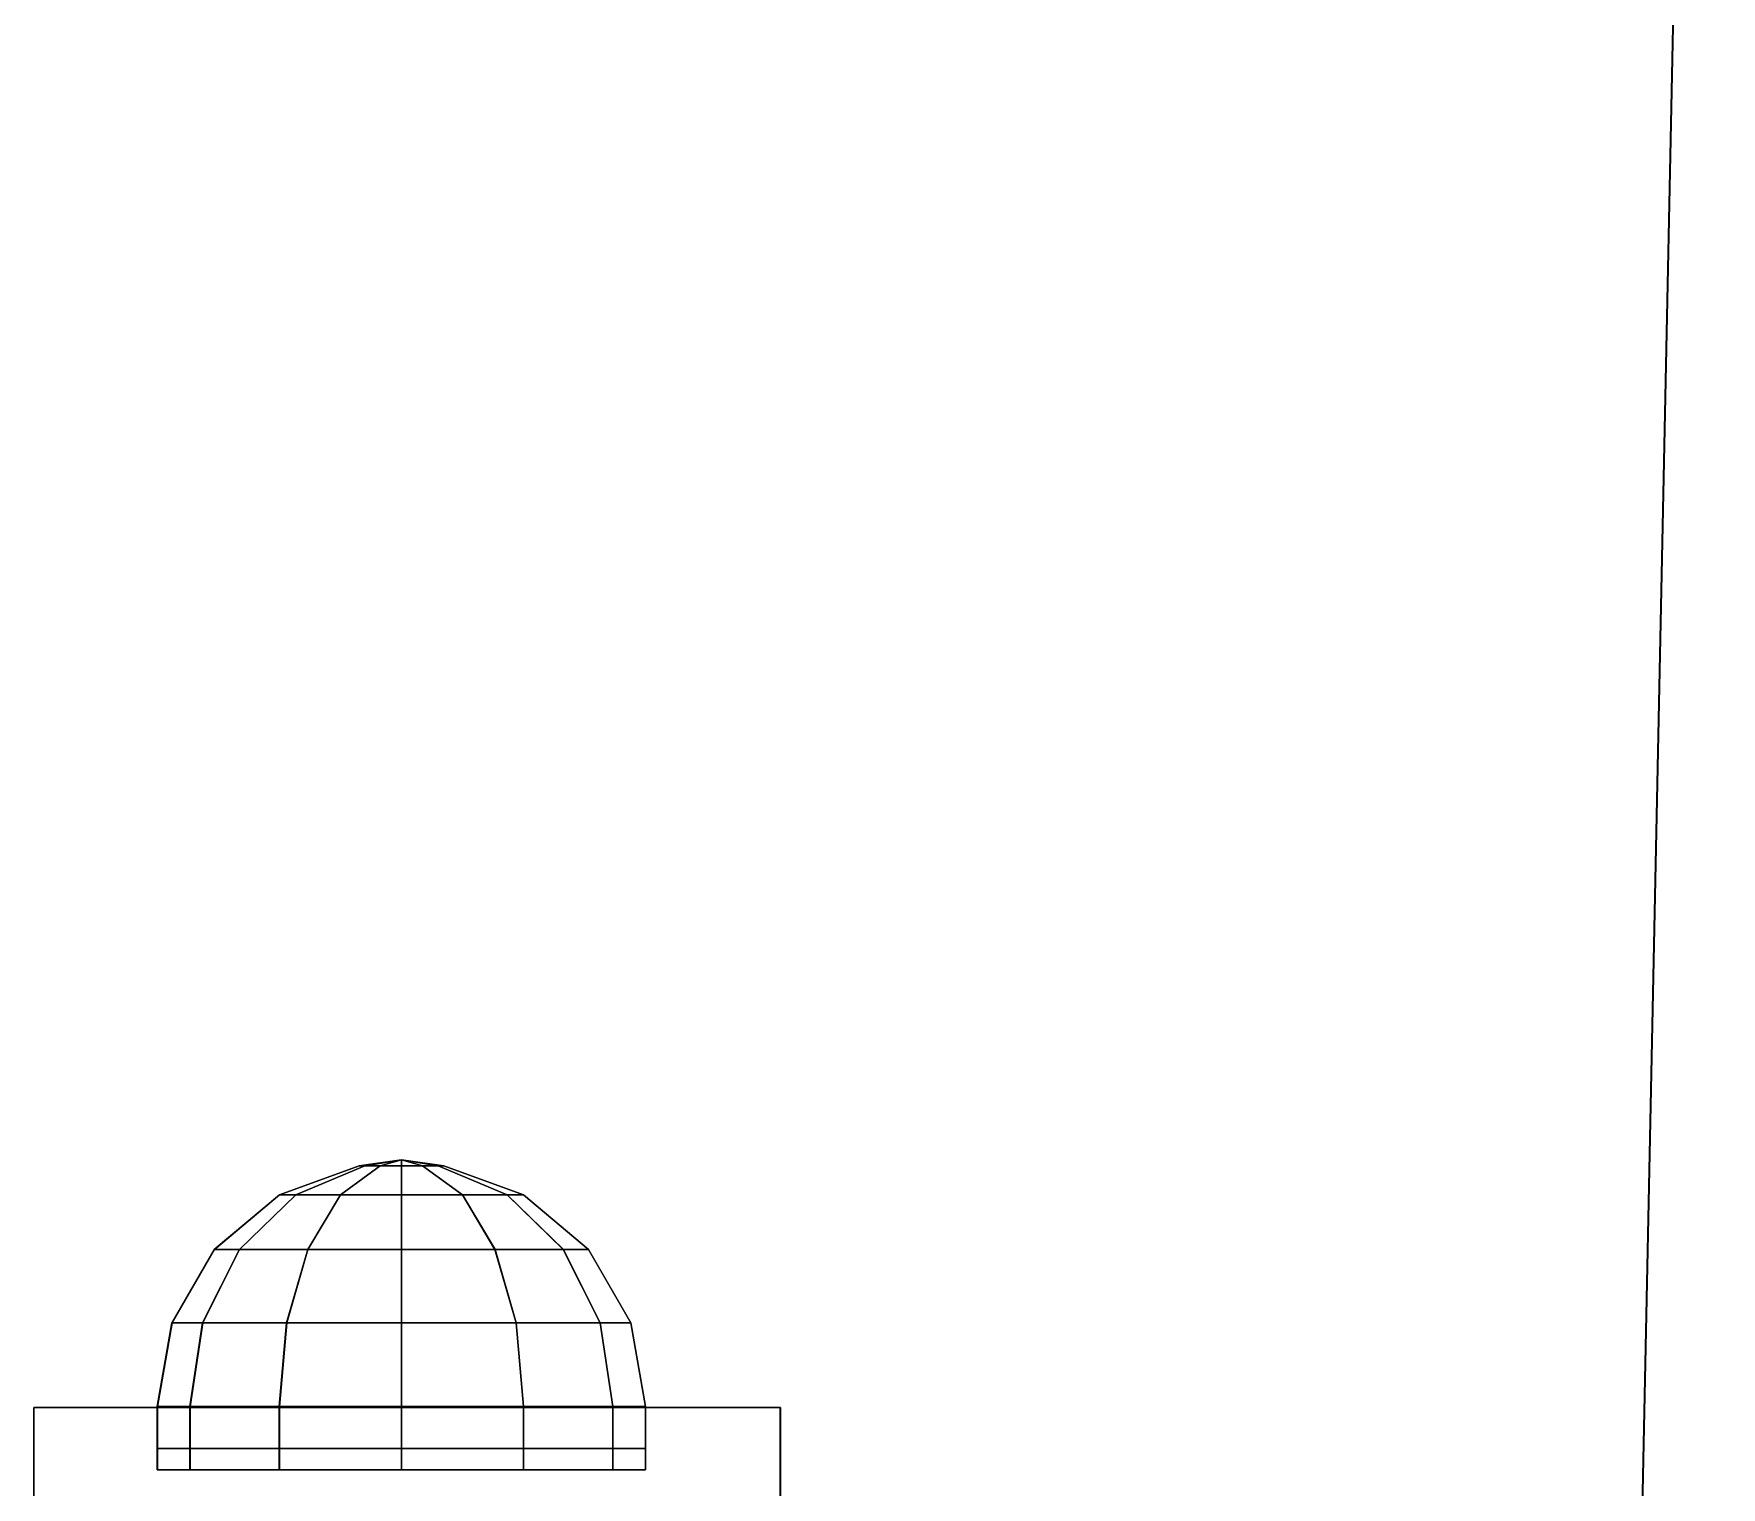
# Model space of a CAD drawing. Header units: metres. Extents: x -14.1 to 14.1, y -13.2 to 13.2.
# Drawn here: x -14.019 to -12.863, y -0.787 to 0.209 of the extents above; entities that cross this region are included whole.
import ezdxf

# ---------------------------------------------------------------- set-up
doc = ezdxf.new("R2010")
doc.units = ezdxf.units.M

msp = doc.modelspace()

# ---------------------------------------------------------------- linework, layer by layer
at = {"layer": 'balcrail', "color": 23}
for points in [[(-13.5078, -0.73239, 14.2724), (-13.5078, -0.73239, 13.7608), (-14.0194, -0.73239, 13.7609), (-14.0194, -0.73239, 14.2725)], [(-13.5078, -1.77199, 14.2724), (-13.5078, -0.73239, 14.2724), (-14.0194, -0.73239, 14.2725), (-14.0194, -1.77199, 14.2725)], [(-14.0194, -1.77199, 14.2725), (-14.0194, -0.73239, 14.2725), (-14.0194, -0.73239, 13.7609), (-14.0194, -1.77199, 13.7609)], [(-14.0194, -1.77199, 13.7609), (-14.0194, -0.73239, 13.7609), (-13.5078, -0.73239, 13.7608), (-13.5078, -1.77199, 13.7608)], [(-14.0193, -1.77199, 16.7053), (-14.0193, -0.73239, 16.7053), (-13.5077, -0.73239, 16.7053), (-13.5077, -1.77199, 16.7053)], [(-14.0193, -1.77199, 17.2169), (-14.0193, -0.73239, 17.2169), (-14.0193, -0.73239, 16.7053), (-14.0193, -1.77199, 16.7053)], [(-13.5077, -1.77199, 17.2169), (-13.5077, -0.73239, 17.2169), (-14.0193, -0.73239, 17.2169), (-14.0193, -1.77199, 17.2169)], [(-14.0193, -0.73239, 16.7053), (-14.0193, -0.73239, 17.2169), (-13.5077, -0.73239, 17.2169), (-13.5077, -0.73239, 16.7053)], [(-13.5078, -1.77199, 13.7608), (-13.5078, -0.73239, 13.7608), (-13.5078, -0.73239, 14.2724), (-13.5078, -1.77199, 14.2724)], [(-13.5077, -1.77199, 16.7053), (-13.5077, -0.73239, 16.7053), (-13.5077, -0.73239, 17.2169), (-13.5077, -1.77199, 17.2169)]]:
    msp.add_3dface(points, dxfattribs=at)
at = {"layer": 'mainroof', "color": 5}
for points in [[(-7.9901, 0.170937, 5.42433), (-7.9901, 0.170937, -2.08221), (-12.9287, -2.49911, -2.08221), (-12.9287, -2.49911, 5.42433)], [(-7.9901, 0.170937, -2.08221), (-7.9901, 0.170937, -9.58876), (-12.9287, -2.49911, -9.58876), (-12.9287, -2.49911, -2.08221)], [(-7.9901, 0.144013, -9.58876), (-12.9175, -2.5199, -9.58876), (-12.9287, -2.49911, -9.58876), (-7.9901, 0.170937, -9.58876)], [(-12.9287, -2.49911, 5.42433), (-12.9287, -2.49911, 12.9309), (-7.9901, 0.170937, 12.9309), (-7.9901, 0.170937, 5.42433)], [(-7.9901, 0.170937, 12.9309), (-12.9287, -2.49911, 12.9309), (-12.9175, -2.5199, 12.9309), (-7.9901, 0.144013, 12.9309)], [(-7.9901, 0.144013, -9.58429), (-12.9135, -2.5178, -9.58429), (-12.9175, -2.5199, -9.58876), (-7.9901, 0.144013, -9.58876)], [(-7.9901, 0.144013, 12.9309), (-12.9175, -2.5199, 12.9309), (-12.9135, -2.5178, 12.9264), (-7.9901, 0.144013, 12.9264)]]:
    msp.add_3dface(points, dxfattribs=at)
at = {"layer": 'railcap', "color": 31}
for points in [[(-13.7926, -0.566824, 16.9776), (-13.7674, -0.562709, 16.963), (-13.7965, -0.566824, 16.963)], [(-13.7965, -0.566824, 16.963), (-13.7674, -0.562709, 16.963), (-13.7926, -0.566824, 16.9485)], [(-13.7965, -0.566824, 14.0147), (-13.7675, -0.562709, 14.0147), (-13.7926, -0.566824, 14.0002)], [(-13.7926, -0.566824, 14.0293), (-13.7675, -0.562709, 14.0147), (-13.7965, -0.566824, 14.0147)], [(-13.7819, -0.566824, 16.9882), (-13.7674, -0.562709, 16.963), (-13.7926, -0.566824, 16.9776)], [(-13.7926, -0.566824, 16.9485), (-13.7674, -0.562709, 16.963), (-13.7819, -0.566824, 16.9379)], [(-13.7926, -0.566824, 14.0002), (-13.7675, -0.562709, 14.0147), (-13.782, -0.566824, 13.9896)], [(-13.782, -0.566824, 14.0399), (-13.7675, -0.562709, 14.0147), (-13.7926, -0.566824, 14.0293)], [(-13.782, -0.566824, 13.9896), (-13.7675, -0.562709, 14.0147), (-13.7675, -0.566824, 13.9857)], [(-13.7675, -0.566824, 14.0438), (-13.7675, -0.562709, 14.0147), (-13.782, -0.566824, 14.0399)], [(-13.7674, -0.566824, 16.9921), (-13.7674, -0.562709, 16.963), (-13.7819, -0.566824, 16.9882)], [(-13.7819, -0.566824, 16.9379), (-13.7674, -0.562709, 16.963), (-13.7674, -0.566824, 16.934)], [(-13.7675, -0.566824, 13.9857), (-13.7675, -0.562709, 14.0147), (-13.753, -0.566824, 13.9896)], [(-13.753, -0.566824, 13.9896), (-13.7675, -0.562709, 14.0147), (-13.7423, -0.566824, 14.0002)], [(-13.7423, -0.566824, 14.0002), (-13.7675, -0.562709, 14.0147), (-13.7384, -0.566824, 14.0147)], [(-13.7529, -0.566824, 14.0399), (-13.7675, -0.562709, 14.0147), (-13.7675, -0.566824, 14.0438)], [(-13.7423, -0.566824, 14.0293), (-13.7675, -0.562709, 14.0147), (-13.7529, -0.566824, 14.0399)], [(-13.7384, -0.566824, 14.0147), (-13.7675, -0.562709, 14.0147), (-13.7423, -0.566824, 14.0293)], [(-13.7529, -0.566824, 16.9882), (-13.7674, -0.562709, 16.963), (-13.7674, -0.566824, 16.9921)], [(-13.7422, -0.566824, 16.9776), (-13.7674, -0.562709, 16.963), (-13.7529, -0.566824, 16.9882)], [(-13.7383, -0.566824, 16.963), (-13.7674, -0.562709, 16.963), (-13.7422, -0.566824, 16.9776)], [(-13.7422, -0.566824, 16.9485), (-13.7674, -0.562709, 16.963), (-13.7383, -0.566824, 16.963)], [(-13.7529, -0.566824, 16.9379), (-13.7674, -0.562709, 16.963), (-13.7422, -0.566824, 16.9485)], [(-13.7674, -0.566824, 16.934), (-13.7674, -0.562709, 16.963), (-13.7529, -0.566824, 16.9379)], [(-13.7965, -0.566824, 16.963), (-13.8511, -0.586681, 16.963), (-13.8399, -0.586681, 17.0049), (-13.7926, -0.566824, 16.9776)], [(-13.7926, -0.566824, 16.9485), (-13.8398, -0.586681, 16.9212), (-13.8511, -0.586681, 16.963), (-13.7965, -0.566824, 16.963)], [(-13.7965, -0.566824, 14.0147), (-13.8511, -0.586681, 14.0147), (-13.8399, -0.586681, 14.0566), (-13.7926, -0.566824, 14.0293)], [(-13.7926, -0.566824, 14.0002), (-13.8399, -0.586681, 13.9729), (-13.8511, -0.586681, 14.0147), (-13.7965, -0.566824, 14.0147)], [(-13.7926, -0.566824, 16.9776), (-13.8399, -0.586681, 17.0049), (-13.8092, -0.586681, 17.0355), (-13.7819, -0.566824, 16.9882)], [(-13.7926, -0.566824, 14.0293), (-13.8399, -0.586681, 14.0566), (-13.8093, -0.586681, 14.0872), (-13.782, -0.566824, 14.0399)], [(-13.782, -0.566824, 13.9896), (-13.8093, -0.586681, 13.9423), (-13.8399, -0.586681, 13.9729), (-13.7926, -0.566824, 14.0002)], [(-13.7819, -0.566824, 16.9379), (-13.8092, -0.586681, 16.8906), (-13.8398, -0.586681, 16.9212), (-13.7926, -0.566824, 16.9485)], [(-13.782, -0.566824, 14.0399), (-13.8093, -0.586681, 14.0872), (-13.7675, -0.586681, 14.0984), (-13.7675, -0.566824, 14.0438)], [(-13.7675, -0.566824, 13.9857), (-13.7675, -0.586681, 13.9311), (-13.8093, -0.586681, 13.9423), (-13.782, -0.566824, 13.9896)], [(-13.7674, -0.566824, 16.934), (-13.7674, -0.586681, 16.8794), (-13.8092, -0.586681, 16.8906), (-13.7819, -0.566824, 16.9379)], [(-13.7819, -0.566824, 16.9882), (-13.8092, -0.586681, 17.0355), (-13.7674, -0.586681, 17.0467), (-13.7674, -0.566824, 16.9921)], [(-13.7675, -0.566824, 14.0438), (-13.7675, -0.586681, 14.0984), (-13.7256, -0.586681, 14.0872), (-13.7529, -0.566824, 14.0399)], [(-13.753, -0.566824, 13.9896), (-13.7257, -0.586681, 13.9423), (-13.7675, -0.586681, 13.9311), (-13.7675, -0.566824, 13.9857)], [(-13.7529, -0.566824, 16.9379), (-13.7256, -0.586681, 16.8906), (-13.7674, -0.586681, 16.8794), (-13.7674, -0.566824, 16.934)], [(-13.7674, -0.566824, 16.9921), (-13.7674, -0.586681, 17.0467), (-13.7256, -0.586681, 17.0355), (-13.7529, -0.566824, 16.9882)], [(-13.7423, -0.566824, 14.0002), (-13.695, -0.586681, 13.9729), (-13.7257, -0.586681, 13.9423), (-13.753, -0.566824, 13.9896)], [(-13.7422, -0.566824, 16.9485), (-13.6949, -0.586681, 16.9212), (-13.7256, -0.586681, 16.8906), (-13.7529, -0.566824, 16.9379)], [(-13.7529, -0.566824, 16.9882), (-13.7256, -0.586681, 17.0355), (-13.695, -0.586681, 17.0049), (-13.7422, -0.566824, 16.9776)], [(-13.7529, -0.566824, 14.0399), (-13.7256, -0.586681, 14.0872), (-13.695, -0.586681, 14.0566), (-13.7423, -0.566824, 14.0293)], [(-13.7384, -0.566824, 14.0147), (-13.6838, -0.586681, 14.0147), (-13.695, -0.586681, 13.9729), (-13.7423, -0.566824, 14.0002)], [(-13.7423, -0.566824, 14.0293), (-13.695, -0.586681, 14.0566), (-13.6838, -0.586681, 14.0147), (-13.7384, -0.566824, 14.0147)], [(-13.7383, -0.566824, 16.963), (-13.6837, -0.586681, 16.963), (-13.6949, -0.586681, 16.9212), (-13.7422, -0.566824, 16.9485)], [(-13.7422, -0.566824, 16.9776), (-13.695, -0.586681, 17.0049), (-13.6837, -0.586681, 16.963), (-13.7383, -0.566824, 16.963)], [(-13.8511, -0.586681, 14.0147), (-13.8957, -0.624025, 14.0148), (-13.8785, -0.624025, 14.0788), (-13.8399, -0.586681, 14.0566)], [(-13.8399, -0.586681, 13.9729), (-13.8785, -0.624025, 13.9507), (-13.8957, -0.624025, 14.0148), (-13.8511, -0.586681, 14.0147)], [(-13.8511, -0.586681, 16.963), (-13.8956, -0.624025, 16.963), (-13.8784, -0.624025, 17.0271), (-13.8399, -0.586681, 17.0049)], [(-13.8398, -0.586681, 16.9212), (-13.8784, -0.624025, 16.8989), (-13.8956, -0.624025, 16.963), (-13.8511, -0.586681, 16.963)], [(-13.8399, -0.586681, 14.0566), (-13.8785, -0.624025, 14.0788), (-13.8316, -0.624025, 14.1258), (-13.8093, -0.586681, 14.0872)], [(-13.8093, -0.586681, 13.9423), (-13.8316, -0.624025, 13.9037), (-13.8785, -0.624025, 13.9507), (-13.8399, -0.586681, 13.9729)], [(-13.8092, -0.586681, 16.8906), (-13.8315, -0.624025, 16.852), (-13.8784, -0.624025, 16.8989), (-13.8398, -0.586681, 16.9212)], [(-13.8399, -0.586681, 17.0049), (-13.8784, -0.624025, 17.0271), (-13.8315, -0.624025, 17.074), (-13.8092, -0.586681, 17.0355)], [(-13.8093, -0.586681, 14.0872), (-13.8316, -0.624025, 14.1258), (-13.7675, -0.624025, 14.1429), (-13.7675, -0.586681, 14.0984)], [(-13.7675, -0.586681, 13.9311), (-13.7675, -0.624025, 13.8866), (-13.8316, -0.624025, 13.9037), (-13.8093, -0.586681, 13.9423)], [(-13.7674, -0.586681, 16.8794), (-13.7674, -0.624025, 16.8349), (-13.8315, -0.624025, 16.852), (-13.8092, -0.586681, 16.8906)], [(-13.8092, -0.586681, 17.0355), (-13.8315, -0.624025, 17.074), (-13.7674, -0.624025, 17.0912), (-13.7674, -0.586681, 17.0467)], [(-13.7675, -0.586681, 14.0984), (-13.7675, -0.624025, 14.1429), (-13.7034, -0.624025, 14.1257), (-13.7256, -0.586681, 14.0872)], [(-13.7257, -0.586681, 13.9423), (-13.7034, -0.624025, 13.9037), (-13.7675, -0.624025, 13.8866), (-13.7675, -0.586681, 13.9311)], [(-13.7256, -0.586681, 16.8906), (-13.7033, -0.624025, 16.852), (-13.7674, -0.624025, 16.8349), (-13.7674, -0.586681, 16.8794)], [(-13.7674, -0.586681, 17.0467), (-13.7674, -0.624025, 17.0912), (-13.7033, -0.624025, 17.074), (-13.7256, -0.586681, 17.0355)], [(-13.695, -0.586681, 13.9729), (-13.6565, -0.624025, 13.9506), (-13.7034, -0.624025, 13.9037), (-13.7257, -0.586681, 13.9423)], [(-13.6949, -0.586681, 16.9212), (-13.6564, -0.624025, 16.8989), (-13.7033, -0.624025, 16.852), (-13.7256, -0.586681, 16.8906)], [(-13.7256, -0.586681, 17.0355), (-13.7033, -0.624025, 17.074), (-13.6564, -0.624025, 17.0271), (-13.695, -0.586681, 17.0049)], [(-13.7256, -0.586681, 14.0872), (-13.7034, -0.624025, 14.1257), (-13.6565, -0.624025, 14.0788), (-13.695, -0.586681, 14.0566)], [(-13.695, -0.586681, 17.0049), (-13.6564, -0.624025, 17.0271), (-13.6392, -0.624025, 16.963), (-13.6837, -0.586681, 16.963)], [(-13.6838, -0.586681, 14.0147), (-13.6393, -0.624025, 14.0147), (-13.6565, -0.624025, 13.9506), (-13.695, -0.586681, 13.9729)], [(-13.695, -0.586681, 14.0566), (-13.6565, -0.624025, 14.0788), (-13.6393, -0.624025, 14.0147), (-13.6838, -0.586681, 14.0147)], [(-13.6837, -0.586681, 16.963), (-13.6392, -0.624025, 16.963), (-13.6564, -0.624025, 16.8989), (-13.6949, -0.586681, 16.9212)], [(-13.8957, -0.624025, 14.0148), (-13.9247, -0.674384, 14.0148), (-13.9036, -0.674384, 14.0934), (-13.8785, -0.624025, 14.0788)], [(-13.8785, -0.624025, 13.9507), (-13.9037, -0.674384, 13.9361), (-13.9247, -0.674384, 14.0148), (-13.8957, -0.624025, 14.0148)], [(-13.8956, -0.624025, 16.963), (-13.9246, -0.674384, 16.963), (-13.9036, -0.674384, 17.0416), (-13.8784, -0.624025, 17.0271)], [(-13.8784, -0.624025, 16.8989), (-13.9036, -0.674384, 16.8844), (-13.9246, -0.674384, 16.963), (-13.8956, -0.624025, 16.963)], [(-13.8316, -0.624025, 13.9037), (-13.8461, -0.674384, 13.8786), (-13.9037, -0.674384, 13.9361), (-13.8785, -0.624025, 13.9507)], [(-13.8784, -0.624025, 17.0271), (-13.9036, -0.674384, 17.0416), (-13.846, -0.674384, 17.0992), (-13.8315, -0.624025, 17.074)], [(-13.8315, -0.624025, 16.852), (-13.846, -0.674384, 16.8269), (-13.9036, -0.674384, 16.8844), (-13.8784, -0.624025, 16.8989)], [(-13.8785, -0.624025, 14.0788), (-13.9036, -0.674384, 14.0934), (-13.8461, -0.674384, 14.1509), (-13.8316, -0.624025, 14.1258)], [(-13.8316, -0.624025, 14.1258), (-13.8461, -0.674384, 14.1509), (-13.7675, -0.674384, 14.172), (-13.7675, -0.624025, 14.1429)], [(-13.7675, -0.624025, 13.8866), (-13.7675, -0.674384, 13.8575), (-13.8461, -0.674384, 13.8786), (-13.8316, -0.624025, 13.9037)], [(-13.8315, -0.624025, 17.074), (-13.846, -0.674384, 17.0992), (-13.7674, -0.674384, 17.1203), (-13.7674, -0.624025, 17.0912)], [(-13.7674, -0.624025, 16.8349), (-13.7674, -0.674384, 16.8058), (-13.846, -0.674384, 16.8269), (-13.8315, -0.624025, 16.852)], [(-13.7675, -0.624025, 14.1429), (-13.7675, -0.674384, 14.172), (-13.6888, -0.674384, 14.1509), (-13.7034, -0.624025, 14.1257)], [(-13.7034, -0.624025, 13.9037), (-13.6889, -0.674384, 13.8786), (-13.7675, -0.674384, 13.8575), (-13.7675, -0.624025, 13.8866)], [(-13.7674, -0.624025, 17.0912), (-13.7674, -0.674384, 17.1203), (-13.6888, -0.674384, 17.0992), (-13.7033, -0.624025, 17.074)], [(-13.7033, -0.624025, 16.852), (-13.6888, -0.674384, 16.8269), (-13.7674, -0.674384, 16.8058), (-13.7674, -0.624025, 16.8349)], [(-13.7034, -0.624025, 14.1257), (-13.6888, -0.674384, 14.1509), (-13.6313, -0.674384, 14.0933), (-13.6565, -0.624025, 14.0788)], [(-13.6565, -0.624025, 13.9506), (-13.6313, -0.674384, 13.9361), (-13.6889, -0.674384, 13.8786), (-13.7034, -0.624025, 13.9037)], [(-13.7033, -0.624025, 17.074), (-13.6888, -0.674384, 17.0992), (-13.6312, -0.674384, 17.0416), (-13.6564, -0.624025, 17.0271)], [(-13.6564, -0.624025, 16.8989), (-13.6312, -0.674384, 16.8844), (-13.6888, -0.674384, 16.8269), (-13.7033, -0.624025, 16.852)], [(-13.6393, -0.624025, 14.0147), (-13.6102, -0.674384, 14.0147), (-13.6313, -0.674384, 13.9361), (-13.6565, -0.624025, 13.9506)], [(-13.6565, -0.624025, 14.0788), (-13.6313, -0.674384, 14.0933), (-13.6102, -0.674384, 14.0147), (-13.6393, -0.624025, 14.0147)], [(-13.6392, -0.624025, 16.963), (-13.6102, -0.674384, 16.963), (-13.6312, -0.674384, 16.8844), (-13.6564, -0.624025, 16.8989)], [(-13.6564, -0.624025, 17.0271), (-13.6312, -0.674384, 17.0416), (-13.6102, -0.674384, 16.963), (-13.6392, -0.624025, 16.963)], [(-13.9247, -0.674384, 14.0148), (-13.9348, -0.731586, 14.0148), (-13.9124, -0.731586, 14.0984), (-13.9036, -0.674384, 14.0934)], [(-13.9037, -0.674384, 13.9361), (-13.9124, -0.731586, 13.9311), (-13.9348, -0.731586, 14.0148), (-13.9247, -0.674384, 14.0148)], [(-13.9246, -0.674384, 16.963), (-13.9347, -0.731586, 16.963), (-13.9123, -0.731586, 17.0467), (-13.9036, -0.674384, 17.0416)], [(-13.9036, -0.674384, 16.8844), (-13.9123, -0.731586, 16.8794), (-13.9347, -0.731586, 16.963), (-13.9246, -0.674384, 16.963)], [(-13.9036, -0.674384, 14.0934), (-13.9124, -0.731586, 14.0984), (-13.8511, -0.731586, 14.1597), (-13.8461, -0.674384, 14.1509)], [(-13.8461, -0.674384, 13.8786), (-13.8512, -0.731586, 13.8698), (-13.9124, -0.731586, 13.9311), (-13.9037, -0.674384, 13.9361)], [(-13.9036, -0.674384, 17.0416), (-13.9123, -0.731586, 17.0467), (-13.8511, -0.731586, 17.1079), (-13.846, -0.674384, 17.0992)], [(-13.846, -0.674384, 16.8269), (-13.851, -0.731586, 16.8181), (-13.9123, -0.731586, 16.8794), (-13.9036, -0.674384, 16.8844)], [(-13.7675, -0.674384, 13.8575), (-13.7675, -0.731586, 13.8474), (-13.8512, -0.731586, 13.8698), (-13.8461, -0.674384, 13.8786)], [(-13.846, -0.674384, 17.0992), (-13.8511, -0.731586, 17.1079), (-13.7674, -0.731586, 17.1303), (-13.7674, -0.674384, 17.1203)], [(-13.8461, -0.674384, 14.1509), (-13.8511, -0.731586, 14.1597), (-13.7675, -0.731586, 14.1821), (-13.7675, -0.674384, 14.172)], [(-13.7674, -0.674384, 16.8058), (-13.7674, -0.731586, 16.7957), (-13.851, -0.731586, 16.8181), (-13.846, -0.674384, 16.8269)], [(-13.7675, -0.674384, 14.172), (-13.7675, -0.731586, 14.1821), (-13.6838, -0.731586, 14.1596), (-13.6888, -0.674384, 14.1509)], [(-13.6889, -0.674384, 13.8786), (-13.6838, -0.731586, 13.8698), (-13.7675, -0.731586, 13.8474), (-13.7675, -0.674384, 13.8575)], [(-13.7674, -0.674384, 17.1203), (-13.7674, -0.731586, 17.1303), (-13.6838, -0.731586, 17.1079), (-13.6888, -0.674384, 17.0992)], [(-13.6888, -0.674384, 16.8269), (-13.6837, -0.731586, 16.8181), (-13.7674, -0.731586, 16.7957), (-13.7674, -0.674384, 16.8058)], [(-13.6313, -0.674384, 13.9361), (-13.6226, -0.731586, 13.9311), (-13.6838, -0.731586, 13.8698), (-13.6889, -0.674384, 13.8786)], [(-13.6888, -0.674384, 17.0992), (-13.6838, -0.731586, 17.1079), (-13.6225, -0.731586, 17.0467), (-13.6312, -0.674384, 17.0416)], [(-13.6312, -0.674384, 16.8844), (-13.6225, -0.731586, 16.8794), (-13.6837, -0.731586, 16.8181), (-13.6888, -0.674384, 16.8269)], [(-13.6888, -0.674384, 14.1509), (-13.6838, -0.731586, 14.1596), (-13.6226, -0.731586, 14.0984), (-13.6313, -0.674384, 14.0933)], [(-13.6102, -0.674384, 14.0147), (-13.6002, -0.731586, 14.0147), (-13.6226, -0.731586, 13.9311), (-13.6313, -0.674384, 13.9361)], [(-13.6313, -0.674384, 14.0933), (-13.6226, -0.731586, 14.0984), (-13.6002, -0.731586, 14.0147), (-13.6102, -0.674384, 14.0147)], [(-13.6102, -0.674384, 16.963), (-13.6001, -0.731586, 16.963), (-13.6225, -0.731586, 16.8794), (-13.6312, -0.674384, 16.8844)], [(-13.6312, -0.674384, 17.0416), (-13.6225, -0.731586, 17.0467), (-13.6001, -0.731586, 16.963), (-13.6102, -0.674384, 16.963)], [(-13.9348, -0.731586, 14.0148), (-13.9348, -0.760567, 14.0148), (-13.9124, -0.760567, 14.0984), (-13.9124, -0.731586, 14.0984)], [(-13.9124, -0.731586, 13.9311), (-13.9124, -0.760567, 13.9311), (-13.9348, -0.760567, 14.0148), (-13.9348, -0.731586, 14.0148)], [(-13.9347, -0.731586, 16.963), (-13.9347, -0.760567, 16.963), (-13.9123, -0.760567, 17.0467), (-13.9123, -0.731586, 17.0467)], [(-13.9123, -0.731586, 16.8794), (-13.9123, -0.760567, 16.8794), (-13.9347, -0.760567, 16.963), (-13.9347, -0.731586, 16.963)], [(-13.9124, -0.731586, 14.0984), (-13.9124, -0.760567, 14.0984), (-13.8511, -0.760567, 14.1597), (-13.8511, -0.731586, 14.1597)], [(-13.8512, -0.731586, 13.8698), (-13.8512, -0.760567, 13.8698), (-13.9124, -0.760567, 13.9311), (-13.9124, -0.731586, 13.9311)], [(-13.9123, -0.731586, 17.0467), (-13.9123, -0.760567, 17.0467), (-13.8511, -0.760567, 17.1079), (-13.8511, -0.731586, 17.1079)], [(-13.851, -0.731586, 16.8181), (-13.851, -0.760567, 16.8181), (-13.9123, -0.760567, 16.8794), (-13.9123, -0.731586, 16.8794)], [(-13.7675, -0.731586, 13.8474), (-13.7675, -0.760567, 13.8474), (-13.8512, -0.760567, 13.8698), (-13.8512, -0.731586, 13.8698)], [(-13.8511, -0.731586, 17.1079), (-13.8511, -0.760567, 17.1079), (-13.7674, -0.760567, 17.1303), (-13.7674, -0.731586, 17.1303)], [(-13.8511, -0.731586, 14.1597), (-13.8511, -0.760567, 14.1597), (-13.7675, -0.760567, 14.1821), (-13.7675, -0.731586, 14.1821)], [(-13.7674, -0.731586, 16.7957), (-13.7674, -0.760567, 16.7957), (-13.851, -0.760567, 16.8181), (-13.851, -0.731586, 16.8181)], [(-13.7675, -0.731586, 14.1821), (-13.7675, -0.760567, 14.1821), (-13.6838, -0.760567, 14.1596), (-13.6838, -0.731586, 14.1596)], [(-13.6838, -0.731586, 13.8698), (-13.6838, -0.760567, 13.8698), (-13.7675, -0.760567, 13.8474), (-13.7675, -0.731586, 13.8474)], [(-13.7674, -0.731586, 17.1303), (-13.7674, -0.760567, 17.1303), (-13.6838, -0.760567, 17.1079), (-13.6838, -0.731586, 17.1079)], [(-13.6837, -0.731586, 16.8181), (-13.6837, -0.760567, 16.8181), (-13.7674, -0.760567, 16.7957), (-13.7674, -0.731586, 16.7957)], [(-13.6838, -0.731586, 17.1079), (-13.6838, -0.760567, 17.1079), (-13.6225, -0.760567, 17.0467), (-13.6225, -0.731586, 17.0467)], [(-13.6838, -0.731586, 14.1596), (-13.6838, -0.760567, 14.1596), (-13.6226, -0.760567, 14.0984), (-13.6226, -0.731586, 14.0984)], [(-13.6226, -0.731586, 13.9311), (-13.6226, -0.760567, 13.9311), (-13.6838, -0.760567, 13.8698), (-13.6838, -0.731586, 13.8698)], [(-13.6225, -0.731586, 16.8794), (-13.6225, -0.760567, 16.8794), (-13.6837, -0.760567, 16.8181), (-13.6837, -0.731586, 16.8181)], [(-13.6002, -0.731586, 14.0147), (-13.6002, -0.760567, 14.0147), (-13.6226, -0.760567, 13.9311), (-13.6226, -0.731586, 13.9311)], [(-13.6226, -0.731586, 14.0984), (-13.6226, -0.760567, 14.0984), (-13.6002, -0.760567, 14.0147), (-13.6002, -0.731586, 14.0147)], [(-13.6001, -0.731586, 16.963), (-13.6001, -0.760567, 16.963), (-13.6225, -0.760567, 16.8794), (-13.6225, -0.731586, 16.8794)], [(-13.6225, -0.731586, 17.0467), (-13.6225, -0.760567, 17.0467), (-13.6001, -0.760567, 16.963), (-13.6001, -0.731586, 16.963)], [(-13.9348, -0.775057, 14.0148), (-13.9124, -0.775057, 14.0984), (-13.9124, -0.760567, 14.0984), (-13.9348, -0.760567, 14.0148)], [(-13.9124, -0.775057, 13.9311), (-13.9348, -0.775057, 14.0148), (-13.9348, -0.760567, 14.0148), (-13.9124, -0.760567, 13.9311)], [(-13.9123, -0.760567, 17.0467), (-13.9347, -0.760567, 16.963), (-13.9347, -0.775057, 16.963), (-13.9123, -0.775057, 17.0467)], [(-13.9347, -0.760567, 16.963), (-13.9123, -0.760567, 16.8794), (-13.9123, -0.775057, 16.8794), (-13.9347, -0.775057, 16.963)], [(-13.9124, -0.775057, 14.0984), (-13.8511, -0.775057, 14.1597), (-13.8511, -0.760567, 14.1597), (-13.9124, -0.760567, 14.0984)], [(-13.8512, -0.775057, 13.8698), (-13.9124, -0.775057, 13.9311), (-13.9124, -0.760567, 13.9311), (-13.8512, -0.760567, 13.8698)], [(-13.8511, -0.760567, 17.1079), (-13.9123, -0.760567, 17.0467), (-13.9123, -0.775057, 17.0467), (-13.8511, -0.775057, 17.1079)], [(-13.9123, -0.760567, 16.8794), (-13.851, -0.760567, 16.8181), (-13.851, -0.775057, 16.8181), (-13.9123, -0.775057, 16.8794)], [(-13.7675, -0.775057, 13.8474), (-13.8512, -0.775057, 13.8698), (-13.8512, -0.760567, 13.8698), (-13.7675, -0.760567, 13.8474)], [(-13.7674, -0.760567, 17.1303), (-13.8511, -0.760567, 17.1079), (-13.8511, -0.775057, 17.1079), (-13.7674, -0.775057, 17.1303)], [(-13.8511, -0.775057, 14.1597), (-13.7675, -0.775057, 14.1821), (-13.7675, -0.760567, 14.1821), (-13.8511, -0.760567, 14.1597)], [(-13.851, -0.760567, 16.8181), (-13.7674, -0.760567, 16.7957), (-13.7674, -0.775057, 16.7957), (-13.851, -0.775057, 16.8181)], [(-13.7675, -0.775057, 14.1821), (-13.6838, -0.775057, 14.1596), (-13.6838, -0.760567, 14.1596), (-13.7675, -0.760567, 14.1821)], [(-13.6838, -0.775057, 13.8698), (-13.7675, -0.775057, 13.8474), (-13.7675, -0.760567, 13.8474), (-13.6838, -0.760567, 13.8698)], [(-13.6838, -0.760567, 17.1079), (-13.7674, -0.760567, 17.1303), (-13.7674, -0.775057, 17.1303), (-13.6838, -0.775057, 17.1079)], [(-13.7674, -0.760567, 16.7957), (-13.6837, -0.760567, 16.8181), (-13.6837, -0.775057, 16.8181), (-13.7674, -0.775057, 16.7957)], [(-13.6225, -0.760567, 17.0467), (-13.6838, -0.760567, 17.1079), (-13.6838, -0.775057, 17.1079), (-13.6225, -0.775057, 17.0467)], [(-13.6838, -0.775057, 14.1596), (-13.6226, -0.775057, 14.0984), (-13.6226, -0.760567, 14.0984), (-13.6838, -0.760567, 14.1596)], [(-13.6226, -0.775057, 13.9311), (-13.6838, -0.775057, 13.8698), (-13.6838, -0.760567, 13.8698), (-13.6226, -0.760567, 13.9311)], [(-13.6837, -0.760567, 16.8181), (-13.6225, -0.760567, 16.8794), (-13.6225, -0.775057, 16.8794), (-13.6837, -0.775057, 16.8181)], [(-13.6002, -0.775057, 14.0147), (-13.6226, -0.775057, 13.9311), (-13.6226, -0.760567, 13.9311), (-13.6002, -0.760567, 14.0147)], [(-13.6226, -0.775057, 14.0984), (-13.6002, -0.775057, 14.0147), (-13.6002, -0.760567, 14.0147), (-13.6226, -0.760567, 14.0984)], [(-13.6225, -0.760567, 16.8794), (-13.6001, -0.760567, 16.963), (-13.6001, -0.775057, 16.963), (-13.6225, -0.775057, 16.8794)], [(-13.6001, -0.760567, 16.963), (-13.6225, -0.760567, 17.0467), (-13.6225, -0.775057, 17.0467), (-13.6001, -0.775057, 16.963)], [(-13.9116, -0.775057, 14.0148), (-13.8923, -0.775057, 14.0868), (-13.9124, -0.775057, 14.0984), (-13.9348, -0.775057, 14.0148)], [(-13.8923, -0.775057, 13.9427), (-13.9116, -0.775057, 14.0148), (-13.9348, -0.775057, 14.0148), (-13.9124, -0.775057, 13.9311)], [(-13.9123, -0.775057, 17.0467), (-13.9347, -0.775057, 16.963), (-13.9116, -0.775057, 16.963), (-13.8923, -0.775057, 17.0351)], [(-13.9347, -0.775057, 16.963), (-13.9123, -0.775057, 16.8794), (-13.8922, -0.775057, 16.8909), (-13.9116, -0.775057, 16.963)], [(-13.8923, -0.775057, 14.0868), (-13.8395, -0.775057, 14.1396), (-13.8511, -0.775057, 14.1597), (-13.9124, -0.775057, 14.0984)], [(-13.8396, -0.775057, 13.8899), (-13.8923, -0.775057, 13.9427), (-13.9124, -0.775057, 13.9311), (-13.8512, -0.775057, 13.8698)], [(-13.8511, -0.775057, 17.1079), (-13.9123, -0.775057, 17.0467), (-13.8923, -0.775057, 17.0351), (-13.8395, -0.775057, 17.0879)], [(-13.9123, -0.775057, 16.8794), (-13.851, -0.775057, 16.8181), (-13.8395, -0.775057, 16.8382), (-13.8922, -0.775057, 16.8909)], [(-13.9116, -0.775057, 16.963), (-13.7674, -0.775057, 16.963), (-13.8923, -0.775057, 17.0351)], [(-13.8922, -0.775057, 16.8909), (-13.7674, -0.775057, 16.963), (-13.9116, -0.775057, 16.963)], [(-13.9116, -0.775057, 14.0148), (-13.7675, -0.775057, 14.0147), (-13.8923, -0.775057, 14.0868)], [(-13.8923, -0.775057, 13.9427), (-13.7675, -0.775057, 14.0147), (-13.9116, -0.775057, 14.0148)], [(-13.8923, -0.775057, 17.0351), (-13.7674, -0.775057, 16.963), (-13.8395, -0.775057, 17.0879)], [(-13.8923, -0.775057, 14.0868), (-13.7675, -0.775057, 14.0147), (-13.8395, -0.775057, 14.1396)], [(-13.8396, -0.775057, 13.8899), (-13.7675, -0.775057, 14.0147), (-13.8923, -0.775057, 13.9427)], [(-13.8395, -0.775057, 16.8382), (-13.7674, -0.775057, 16.963), (-13.8922, -0.775057, 16.8909)], [(-13.7675, -0.775057, 13.8706), (-13.8396, -0.775057, 13.8899), (-13.8512, -0.775057, 13.8698), (-13.7675, -0.775057, 13.8474)], [(-13.7674, -0.775057, 17.1303), (-13.8511, -0.775057, 17.1079), (-13.8395, -0.775057, 17.0879), (-13.7674, -0.775057, 17.1072)], [(-13.8395, -0.775057, 14.1396), (-13.7675, -0.775057, 14.1589), (-13.7675, -0.775057, 14.1821), (-13.8511, -0.775057, 14.1597)], [(-13.851, -0.775057, 16.8181), (-13.7674, -0.775057, 16.7957), (-13.7674, -0.775057, 16.8189), (-13.8395, -0.775057, 16.8382)], [(-13.7675, -0.775057, 13.8706), (-13.7675, -0.775057, 14.0147), (-13.8396, -0.775057, 13.8899)], [(-13.8395, -0.775057, 17.0879), (-13.7674, -0.775057, 16.963), (-13.7674, -0.775057, 17.1072)], [(-13.7674, -0.775057, 16.8189), (-13.7674, -0.775057, 16.963), (-13.8395, -0.775057, 16.8382)], [(-13.8395, -0.775057, 14.1396), (-13.7675, -0.775057, 14.0147), (-13.7675, -0.775057, 14.1589)], [(-13.7675, -0.775057, 14.1589), (-13.6954, -0.775057, 14.1396), (-13.6838, -0.775057, 14.1596), (-13.7675, -0.775057, 14.1821)], [(-13.6954, -0.775057, 14.1396), (-13.7675, -0.775057, 14.0147), (-13.6426, -0.775057, 14.0868)], [(-13.7675, -0.775057, 14.1589), (-13.7675, -0.775057, 14.0147), (-13.6954, -0.775057, 14.1396)], [(-13.6233, -0.775057, 14.0147), (-13.7675, -0.775057, 14.0147), (-13.6426, -0.775057, 13.9426)], [(-13.6426, -0.775057, 13.9426), (-13.7675, -0.775057, 14.0147), (-13.6954, -0.775057, 13.8899)], [(-13.6954, -0.775057, 13.8899), (-13.7675, -0.775057, 14.0147), (-13.7675, -0.775057, 13.8706)], [(-13.6954, -0.775057, 13.8899), (-13.7675, -0.775057, 13.8706), (-13.7675, -0.775057, 13.8474), (-13.6838, -0.775057, 13.8698)], [(-13.6426, -0.775057, 14.0868), (-13.7675, -0.775057, 14.0147), (-13.6233, -0.775057, 14.0147)], [(-13.6838, -0.775057, 17.1079), (-13.7674, -0.775057, 17.1303), (-13.7674, -0.775057, 17.1072), (-13.6953, -0.775057, 17.0879)], [(-13.6953, -0.775057, 17.0879), (-13.7674, -0.775057, 16.963), (-13.6425, -0.775057, 17.0351)], [(-13.7674, -0.775057, 17.1072), (-13.7674, -0.775057, 16.963), (-13.6953, -0.775057, 17.0879)], [(-13.6953, -0.775057, 16.8382), (-13.7674, -0.775057, 16.963), (-13.7674, -0.775057, 16.8189)], [(-13.6425, -0.775057, 16.8909), (-13.7674, -0.775057, 16.963), (-13.6953, -0.775057, 16.8382)], [(-13.6232, -0.775057, 16.963), (-13.7674, -0.775057, 16.963), (-13.6425, -0.775057, 16.8909)], [(-13.7674, -0.775057, 16.7957), (-13.6837, -0.775057, 16.8181), (-13.6953, -0.775057, 16.8382), (-13.7674, -0.775057, 16.8189)], [(-13.6425, -0.775057, 17.0351), (-13.7674, -0.775057, 16.963), (-13.6232, -0.775057, 16.963)], [(-13.6954, -0.775057, 14.1396), (-13.6426, -0.775057, 14.0868), (-13.6226, -0.775057, 14.0984), (-13.6838, -0.775057, 14.1596)], [(-13.6426, -0.775057, 13.9426), (-13.6954, -0.775057, 13.8899), (-13.6838, -0.775057, 13.8698), (-13.6226, -0.775057, 13.9311)], [(-13.6225, -0.775057, 17.0467), (-13.6838, -0.775057, 17.1079), (-13.6953, -0.775057, 17.0879), (-13.6425, -0.775057, 17.0351)], [(-13.6837, -0.775057, 16.8181), (-13.6225, -0.775057, 16.8794), (-13.6425, -0.775057, 16.8909), (-13.6953, -0.775057, 16.8382)], [(-13.6233, -0.775057, 14.0147), (-13.6426, -0.775057, 13.9426), (-13.6226, -0.775057, 13.9311), (-13.6002, -0.775057, 14.0147)], [(-13.6426, -0.775057, 14.0868), (-13.6233, -0.775057, 14.0147), (-13.6002, -0.775057, 14.0147), (-13.6226, -0.775057, 14.0984)], [(-13.6225, -0.775057, 16.8794), (-13.6001, -0.775057, 16.963), (-13.6232, -0.775057, 16.963), (-13.6425, -0.775057, 16.8909)], [(-13.6001, -0.775057, 16.963), (-13.6225, -0.775057, 17.0467), (-13.6425, -0.775057, 17.0351), (-13.6232, -0.775057, 16.963)]]:
    msp.add_3dface(points, dxfattribs=at)
at = {"layer": 'rooftrim', "color": 9}
for points in [[(-7.9901, 0.144013, 12.9264), (-12.9135, -2.5178, 12.9264), (-12.8939, -2.55403, 12.9264), (-7.9901, 0.097188, 12.9264)], [(-7.9901, 0.097188, -9.58429), (-12.8939, -2.55403, -9.58429), (-12.9135, -2.5178, -9.58429), (-7.9901, 0.144013, -9.58429)], [(-7.9901, 0.097188, 12.9264), (-12.8939, -2.55403, 12.9264), (-12.89, -2.55193, 12.9219), (-7.9901, 0.097188, 12.9219)], [(-7.9901, 0.097188, -9.57982), (-12.89, -2.55193, -9.57982), (-12.8939, -2.55403, -9.58429), (-7.9901, 0.097188, -9.58429)], [(-7.9901, 0.097188, 12.9219), (-12.89, -2.55193, 12.9219), (-12.8538, -2.61883, 12.9219), (-7.9901, 0.010692, 12.9219)], [(-7.9901, 0.010692, -9.57982), (-12.8538, -2.61883, -9.57982), (-12.89, -2.55193, -9.57982), (-7.9901, 0.097188, -9.57982)]]:
    msp.add_3dface(points, dxfattribs=at)
at = {"layer": 'tower', "color": 20}
for points in [[(-6.44476, 1.36179, 12.2759), (-6.37991, -1.77253, 12.211), (-12.9372, -1.77253, 12.2112), (-12.8724, 1.36179, 12.2761)], [(-12.8723, 1.36179, 13.7267), (-12.8724, 1.36179, 12.2761), (-12.9372, -1.77253, 12.2112), (-12.9372, -1.77253, 13.7267)], [(-12.8723, 1.36179, 13.7267), (-12.9372, -1.77253, 13.7267), (-12.9213, -1.00829, 14.3692), (-12.8915, 0.432749, 14.3692)], [(-12.9371, -1.77253, 17.2531), (-12.937, -1.77253, 18.7685), (-12.8722, 1.36179, 18.7037), (-12.8722, 1.36179, 17.2531)], [(-12.8915, 0.432749, 16.6105), (-12.9213, -1.00829, 16.6105), (-12.9371, -1.77253, 17.2531), (-12.8722, 1.36179, 17.2531)], [(-11.4217, 1.36179, 18.7036), (-12.8722, 1.36179, 18.7037), (-12.937, -1.77253, 18.7685), (-11.4217, -1.77253, 18.7684)], [(-12.8915, 0.432749, 15.716), (-12.8915, 0.432749, 15.2637), (-12.9213, -1.00829, 15.2637), (-12.9213, -1.00829, 15.716)]]:
    msp.add_3dface(points, dxfattribs=at)
at = {"layer": 'tower2', "color": 3}
for points in [[(-12.9213, -1.00829, 15.716), (-12.7327, -1.00829, 15.716), (-12.7029, 0.432749, 15.716), (-12.8915, 0.432749, 15.716)], [(-12.8915, 0.432749, 15.2637), (-12.7029, 0.432749, 15.2637), (-12.7328, -1.00829, 15.2637), (-12.9213, -1.00829, 15.2637)], [(-12.9213, -1.00829, 14.3692), (-12.7328, -1.00829, 14.3692), (-12.703, 0.432749, 14.3692), (-12.8915, 0.432749, 14.3692)], [(-12.8915, 0.432749, 16.6105), (-12.7029, 0.432749, 16.6105), (-12.7327, -1.00829, 16.6105), (-12.9213, -1.00829, 16.6105)]]:
    msp.add_3dface(points, dxfattribs=at)

doc.saveas('drawing.dxf')
